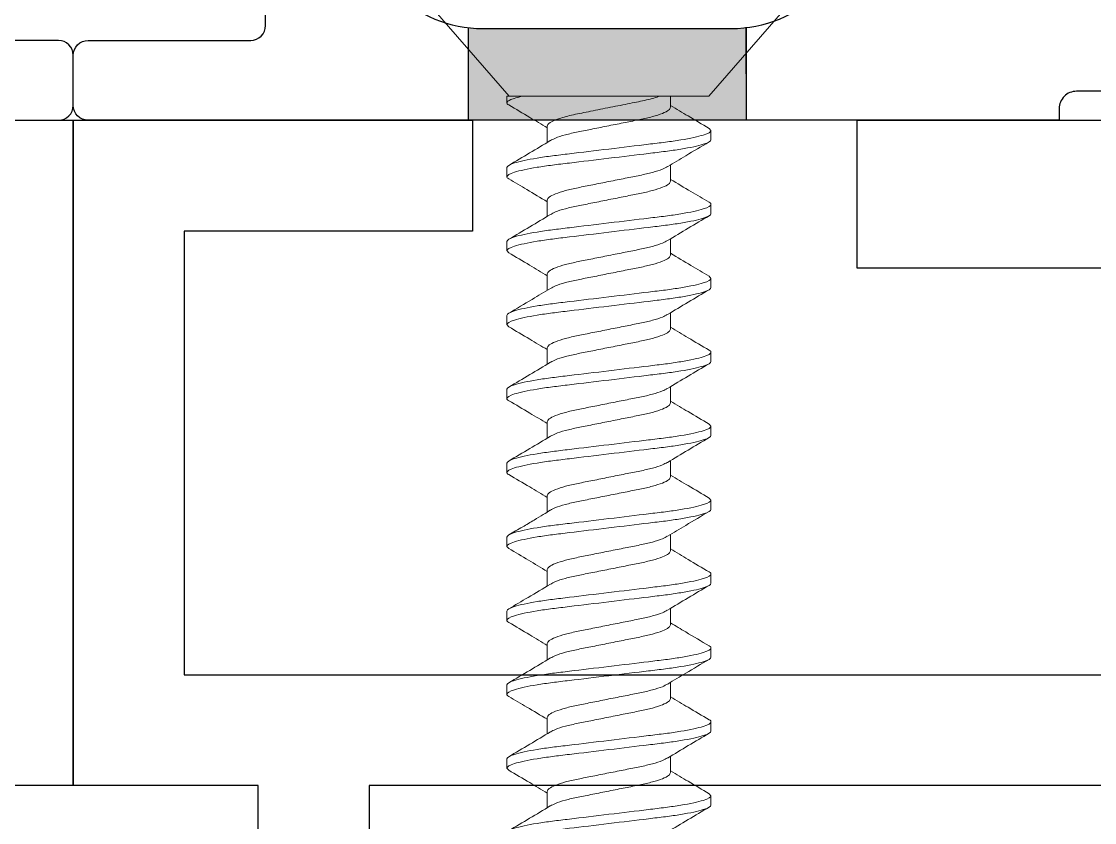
# Model space of a CAD drawing. Extents: x 0 to 79.8, y 0 to 38.2.
# Drawn here: x 57.687 to 58.412, y 29.139 to 29.681 of the extents above; entities that cross this region are included whole.
import ezdxf

# ---------------------------------------------------------------- set-up
doc = ezdxf.new("R2010")
doc.units = 0
doc.header["$MEASUREMENT"] = 0
doc.linetypes.add('SLD-Solid', pattern=[0])
doc.layers.get('0').update_dxf_attribs({"linetype": 'CONTINUOUS'})
for name, color, linetype in [('FRAME', 1, 'CONTINUOUS'), ('TEXT', 7, 'CONTINUOUS'), ('WEEPING', 7, 'CONTINUOUS')]:
    doc.layers.add(name, color=color, linetype=linetype)

# ---------------------------------------------------------------- blocks, each defined once
blk = doc.blocks.new('3749-SILL')
for points in [[(0.71382, -0.68038), (0.67841, -0.68038, 0.414214), (0.6666, -0.69218), (0.6666, -0.7), (0.01, -0.7, -0.414214), (0, -0.69), (0, -0.656, -0.414214), (0.01, -0.646), (0.12, -0.646, 0.414214), (0.13, -0.636), (0.13, -0.47463, 0.528549)], [(0.192, -0.553, 0.414214), (0.277, -0.638), (0.445, -0.638, 0.414214), (0.53, -0.553)], [(1.2414, -0.7), (1.898, -0.7, 0.414214), (1.908, -0.69), (1.908, -0.656, 0.414214), (1.898, -0.646), (1.788, -0.646, -0.414214)]]:
    blk.add_lwpolyline(points, format="xyb")
blk = doc.blocks.new('25559')
at = {"color": 7, "linetype": 'SLD-Solid', "lineweight": 15}
for p, q in [((0.083, 0.06754), (0.01, 0.131)), ((0.083, 0.06754), (0.083, -0.05315)), ((0.10625, 0.069), (0.10482, 0.06775)), ((0.10625, 0.069), (0.1125, 0.069)), ((0.15625, 0.069), (0.1625, 0.069)), ((0.20625, 0.069), (0.20482, 0.06775)), ((0.20625, 0.069), (0.2125, 0.069)), ((0.25625, 0.069), (0.2625, 0.069)), ((0.30625, 0.069), (0.3048, 0.06774)), ((0.30625, 0.069), (0.3125, 0.069)), ((0.35625, 0.069), (0.35481, 0.06774)), ((0.35625, 0.069), (0.3625, 0.069)), ((0.40625, 0.069), (0.4125, 0.069)), ((0.45625, 0.069), (0.4625, 0.069)), ((0.50625, 0.069), (0.5125, 0.069)), ((0.55625, 0.069), (0.55482, 0.06775)), ((0.55625, 0.069), (0.5625, 0.069)), ((0.0905, 0.04172), (0.083, 0.04172)), ((0.1405, 0.04172), (0.12945, 0.04172)), ((0.1905, 0.04172), (0.17946, 0.04172)), ((0.2405, 0.04172), (0.22946, 0.04172)), ((0.2905, 0.04172), (0.27946, 0.04172)), ((0.3405, 0.04172), (0.32946, 0.04172)), ((0.3905, 0.04172), (0.37946, 0.04172)), ((0.4405, 0.04172), (0.42946, 0.04172)), ((0.4905, 0.04172), (0.47945, 0.04172)), ((0.5405, 0.04172), (0.52946, 0.04172)), ((0.10325, -0.04172), (0.11429, -0.04172)), ((0.15325, -0.04172), (0.16429, -0.04172)), ((0.20325, -0.04172), (0.21429, -0.04172)), ((0.25325, -0.04172), (0.26429, -0.04172)), ((0.30325, -0.04172), (0.31429, -0.04172)), ((0.35325, -0.04172), (0.36432, -0.04172)), ((0.40325, -0.04172), (0.41429, -0.04172)), ((0.45325, -0.04172), (0.46429, -0.04172)), ((0.50325, -0.04172), (0.51429, -0.04172)), ((0.55325, -0.04172), (0.56429, -0.04172)), ((0.083, -0.069), (0.083, -0.05833)), ((0.01, -0.131), (0.083, -0.06754)), ((0.0875, -0.069), (0.083, -0.069)), ((0.1375, -0.069), (0.13125, -0.069)), ((0.1875, -0.069), (0.18125, -0.069)), ((0.18893, -0.06775), (0.1875, -0.069)), ((0.2375, -0.069), (0.23125, -0.069)), ((0.23894, -0.06774), (0.2375, -0.069)), ((0.2875, -0.069), (0.28125, -0.069)), ((0.3375, -0.069), (0.33125, -0.069)), ((0.3875, -0.069), (0.38125, -0.069)), ((0.38894, -0.06775), (0.3875, -0.069)), ((0.4375, -0.069), (0.43125, -0.069)), ((0.4875, -0.069), (0.48125, -0.069)), ((0.5375, -0.069), (0.53125, -0.069)), ((0.53893, -0.06775), (0.5375, -0.069))]:
    blk.add_line(p, q, dxfattribs=at)
for points, knots in [([(0.10482, 0.06776), (0.10203, 0.06303), (0.0969, 0.05432), (0.09167, 0.04567), (0.08929, 0.04172)], [0, 0, 0, 0, 0.544207, 1, 1, 1, 1]), ([(0.13125, -0.069), (0.13035, -0.069), (0.1293, -0.06732), (0.12709, -0.06033), (0.12595, -0.05502), (0.12436, -0.04534), (0.12385, -0.04184), (0.12291, -0.03455), (0.12246, -0.03075), (0.12098, -0.01846), (0.11987, -0.00924), (0.11763, 0.00924), (0.11652, 0.01846), (0.11504, 0.03075), (0.11459, 0.03455), (0.11365, 0.04184), (0.11314, 0.04534), (0.11155, 0.05502), (0.11041, 0.06033), (0.1082, 0.06732), (0.10715, 0.069), (0.10625, 0.069)], [0, 0, 0, 0, 0.125, 0.125, 0.25, 0.25, 0.3125, 0.3125, 0.375, 0.375, 0.5, 0.5, 0.625, 0.625, 0.6875, 0.6875, 0.75, 0.75, 0.875, 0.875, 1, 1, 1, 1]), ([(0.1375, -0.069), (0.1366, -0.069), (0.13555, -0.06732), (0.13334, -0.06033), (0.1322, -0.05502), (0.13061, -0.04534), (0.1301, -0.04184), (0.12916, -0.03455), (0.12871, -0.03075), (0.12723, -0.01846), (0.12612, -0.00924), (0.12388, 0.00924), (0.12277, 0.01846), (0.12129, 0.03075), (0.12084, 0.03455), (0.1199, 0.04184), (0.11939, 0.04534), (0.1178, 0.05502), (0.11666, 0.06033), (0.11445, 0.06732), (0.1134, 0.069), (0.1125, 0.069)], [0, 0, 0, 0, 0.125, 0.125, 0.25, 0.25, 0.3125, 0.3125, 0.375, 0.375, 0.5, 0.5, 0.625, 0.625, 0.6875, 0.6875, 0.75, 0.75, 0.875, 0.875, 1, 1, 1, 1]), ([(0.13062, 0.03978), (0.12817, 0.04384), (0.12258, 0.0531), (0.11707, 0.06244), (0.11399, 0.06768)], [0, 0, 0, 0, 0.438573, 1, 1, 1, 1]), ([(0.15478, 0.06771), (0.15237, 0.06362), (0.14725, 0.05492), (0.14205, 0.04629), (0.13929, 0.04172)], [0, 0, 0, 0, 0.470064, 1, 1, 1, 1]), ([(0.15625, 0.069), (0.15578, 0.06899), (0.15531, 0.06899), (0.15479, 0.06771), (0.15478, 0.06769)], [0, 0, 0, 0, 0.98851, 1, 1, 1, 1]), ([(0.18125, -0.069), (0.18035, -0.069), (0.1793, -0.06732), (0.17709, -0.06033), (0.17595, -0.05502), (0.17436, -0.04534), (0.17385, -0.04184), (0.17291, -0.03455), (0.17246, -0.03075), (0.17098, -0.01846), (0.16987, -0.00924), (0.16763, 0.00924), (0.16652, 0.01846), (0.16504, 0.03075), (0.16459, 0.03455), (0.16365, 0.04184), (0.16314, 0.04534), (0.16155, 0.05502), (0.16041, 0.06033), (0.1582, 0.06732), (0.15715, 0.069), (0.15625, 0.069)], [0, 0, 0, 0, 0.125, 0.125, 0.25, 0.25, 0.3125, 0.3125, 0.375, 0.375, 0.5, 0.5, 0.625, 0.625, 0.6875, 0.6875, 0.75, 0.75, 0.875, 0.875, 1, 1, 1, 1]), ([(0.1875, -0.069), (0.1866, -0.069), (0.18555, -0.06732), (0.18334, -0.06033), (0.1822, -0.05502), (0.18061, -0.04534), (0.1801, -0.04184), (0.17916, -0.03455), (0.17871, -0.03075), (0.17723, -0.01846), (0.17612, -0.00924), (0.17388, 0.00924), (0.17277, 0.01846), (0.17129, 0.03075), (0.17084, 0.03455), (0.1699, 0.04184), (0.16939, 0.04534), (0.1678, 0.05502), (0.16666, 0.06033), (0.16445, 0.06732), (0.1634, 0.069), (0.1625, 0.069)], [0, 0, 0, 0, 0.125, 0.125, 0.25, 0.25, 0.3125, 0.3125, 0.375, 0.375, 0.5, 0.5, 0.625, 0.625, 0.6875, 0.6875, 0.75, 0.75, 0.875, 0.875, 1, 1, 1, 1]), ([(0.18067, 0.03971), (0.17787, 0.04434), (0.17225, 0.05365), (0.16672, 0.06304), (0.16394, 0.06775)], [0, 0, 0, 0, 0.497584, 1, 1, 1, 1]), ([(0.20482, 0.06777), (0.20239, 0.06365), (0.19727, 0.05494), (0.19204, 0.04628), (0.18929, 0.04172)], [0, 0, 0, 0, 0.473411, 1, 1, 1, 1]), ([(0.23125, -0.069), (0.23035, -0.069), (0.2293, -0.06732), (0.22709, -0.06033), (0.22595, -0.05502), (0.22436, -0.04534), (0.22385, -0.04184), (0.22291, -0.03455), (0.22246, -0.03075), (0.22098, -0.01846), (0.21987, -0.00924), (0.21763, 0.00924), (0.21652, 0.01846), (0.21504, 0.03075), (0.21459, 0.03455), (0.21365, 0.04184), (0.21314, 0.04534), (0.21155, 0.05502), (0.21041, 0.06033), (0.2082, 0.06732), (0.20715, 0.069), (0.20625, 0.069)], [0, 0, 0, 0, 0.125, 0.125, 0.25, 0.25, 0.3125, 0.3125, 0.375, 0.375, 0.5, 0.5, 0.625, 0.625, 0.6875, 0.6875, 0.75, 0.75, 0.875, 0.875, 1, 1, 1, 1]), ([(0.2375, -0.069), (0.2366, -0.069), (0.23555, -0.06732), (0.23334, -0.06033), (0.2322, -0.05502), (0.23061, -0.04534), (0.2301, -0.04184), (0.22916, -0.03455), (0.22871, -0.03075), (0.22723, -0.01846), (0.22612, -0.00924), (0.22388, 0.00924), (0.22277, 0.01846), (0.22129, 0.03075), (0.22084, 0.03455), (0.2199, 0.04184), (0.21939, 0.04534), (0.2178, 0.05502), (0.21666, 0.06033), (0.21445, 0.06732), (0.2134, 0.069), (0.2125, 0.069)], [0, 0, 0, 0, 0.125, 0.125, 0.25, 0.25, 0.3125, 0.3125, 0.375, 0.375, 0.5, 0.5, 0.625, 0.625, 0.6875, 0.6875, 0.75, 0.75, 0.875, 0.875, 1, 1, 1, 1]), ([(0.23074, 0.03959), (0.22793, 0.04424), (0.22227, 0.05361), (0.21672, 0.06303), (0.21393, 0.06777)], [0, 0, 0, 0, 0.497176, 1, 1, 1, 1]), ([(0.25477, 0.06769), (0.25199, 0.06296), (0.24687, 0.05427), (0.24167, 0.04565), (0.23929, 0.04172)], [0, 0, 0, 0, 0.544096, 1, 1, 1, 1]), ([(0.25625, 0.069), (0.25578, 0.06899), (0.25531, 0.06898), (0.25478, 0.06769), (0.25477, 0.06766)], [0, 0, 0, 0, 0.980805, 1, 1, 1, 1]), ([(0.28125, -0.069), (0.28035, -0.069), (0.2793, -0.06732), (0.27709, -0.06033), (0.27595, -0.05502), (0.27436, -0.04534), (0.27385, -0.04184), (0.27291, -0.03455), (0.27246, -0.03075), (0.27098, -0.01846), (0.26987, -0.00924), (0.26763, 0.00924), (0.26652, 0.01846), (0.26504, 0.03075), (0.26459, 0.03455), (0.26365, 0.04184), (0.26314, 0.04534), (0.26155, 0.05502), (0.26041, 0.06033), (0.2582, 0.06732), (0.25715, 0.069), (0.25625, 0.069)], [0, 0, 0, 0, 0.125, 0.125, 0.25, 0.25, 0.3125, 0.3125, 0.375, 0.375, 0.5, 0.5, 0.625, 0.625, 0.6875, 0.6875, 0.75, 0.75, 0.875, 0.875, 1, 1, 1, 1]), ([(0.2875, -0.069), (0.2866, -0.069), (0.28555, -0.06732), (0.28334, -0.06033), (0.2822, -0.05502), (0.28061, -0.04534), (0.2801, -0.04184), (0.27916, -0.03455), (0.27871, -0.03075), (0.27723, -0.01846), (0.27612, -0.00924), (0.27388, 0.00924), (0.27277, 0.01846), (0.27129, 0.03075), (0.27084, 0.03455), (0.2699, 0.04184), (0.26939, 0.04534), (0.2678, 0.05502), (0.26666, 0.06033), (0.26445, 0.06732), (0.2634, 0.069), (0.2625, 0.069)], [0, 0, 0, 0, 0.125, 0.125, 0.25, 0.25, 0.3125, 0.3125, 0.375, 0.375, 0.5, 0.5, 0.625, 0.625, 0.6875, 0.6875, 0.75, 0.75, 0.875, 0.875, 1, 1, 1, 1]), ([(0.28079, 0.03951), (0.27797, 0.04417), (0.27231, 0.05355), (0.26675, 0.06298), (0.26396, 0.06772)], [0, 0, 0, 0, 0.497089, 1, 1, 1, 1]), ([(0.3048, 0.06774), (0.30201, 0.063), (0.29689, 0.0543), (0.29167, 0.04565), (0.28929, 0.04172)], [0, 0, 0, 0, 0.5454253, 1, 1, 1, 1]), ([(0.33125, -0.069), (0.33035, -0.069), (0.3293, -0.06732), (0.32709, -0.06033), (0.32595, -0.05502), (0.32436, -0.04534), (0.32385, -0.04184), (0.32291, -0.03455), (0.32246, -0.03075), (0.32098, -0.01846), (0.31987, -0.00924), (0.31763, 0.00924), (0.31652, 0.01846), (0.31504, 0.03075), (0.31459, 0.03455), (0.31365, 0.04184), (0.31314, 0.04534), (0.31155, 0.05502), (0.31041, 0.06033), (0.3082, 0.06732), (0.30715, 0.069), (0.30625, 0.069)], [0, 0, 0, 0, 0.125, 0.125, 0.25, 0.25, 0.3125, 0.3125, 0.375, 0.375, 0.5, 0.5, 0.625, 0.625, 0.6875, 0.6875, 0.75, 0.75, 0.875, 0.875, 1, 1, 1, 1]), ([(0.3375, -0.069), (0.3366, -0.069), (0.33555, -0.06732), (0.33334, -0.06033), (0.3322, -0.05502), (0.33061, -0.04534), (0.3301, -0.04184), (0.32916, -0.03455), (0.32871, -0.03075), (0.32723, -0.01846), (0.32612, -0.00924), (0.32388, 0.00924), (0.32277, 0.01846), (0.32129, 0.03075), (0.32084, 0.03455), (0.3199, 0.04184), (0.31939, 0.04534), (0.3178, 0.05502), (0.31666, 0.06033), (0.31445, 0.06732), (0.3134, 0.069), (0.3125, 0.069)], [0, 0, 0, 0, 0.125, 0.125, 0.25, 0.25, 0.3125, 0.3125, 0.375, 0.375, 0.5, 0.5, 0.625, 0.625, 0.6875, 0.6875, 0.75, 0.75, 0.875, 0.875, 1, 1, 1, 1]), ([(0.33075, 0.03957), (0.32795, 0.04421), (0.32231, 0.05355), (0.31677, 0.06295), (0.31398, 0.06768)], [0, 0, 0, 0, 0.497384, 1, 1, 1, 1]), ([(0.35481, 0.06775), (0.35203, 0.06304), (0.3469, 0.05433), (0.34169, 0.04568), (0.33929, 0.04172)], [0, 0, 0, 0, 0.541562, 1, 1, 1, 1]), ([(0.38125, -0.069), (0.38035, -0.069), (0.3793, -0.06732), (0.37709, -0.06033), (0.37595, -0.05502), (0.37436, -0.04534), (0.37385, -0.04184), (0.37291, -0.03455), (0.37246, -0.03075), (0.37098, -0.01846), (0.36987, -0.00924), (0.36763, 0.00924), (0.36652, 0.01846), (0.36504, 0.03075), (0.36459, 0.03455), (0.36365, 0.04184), (0.36314, 0.04534), (0.36155, 0.05502), (0.36041, 0.06033), (0.3582, 0.06732), (0.35715, 0.069), (0.35625, 0.069)], [0, 0, 0, 0, 0.125, 0.125, 0.25, 0.25, 0.3125, 0.3125, 0.375, 0.375, 0.5, 0.5, 0.625, 0.625, 0.6875, 0.6875, 0.75, 0.75, 0.875, 0.875, 1, 1, 1, 1]), ([(0.3875, -0.069), (0.3866, -0.069), (0.38555, -0.06732), (0.38334, -0.06033), (0.3822, -0.05502), (0.38061, -0.04534), (0.3801, -0.04184), (0.37916, -0.03455), (0.37871, -0.03075), (0.37723, -0.01846), (0.37612, -0.00924), (0.37388, 0.00924), (0.37277, 0.01846), (0.37129, 0.03075), (0.37084, 0.03455), (0.3699, 0.04184), (0.36939, 0.04534), (0.3678, 0.05502), (0.36666, 0.06033), (0.36445, 0.06732), (0.3634, 0.069), (0.3625, 0.069)], [0, 0, 0, 0, 0.125, 0.125, 0.25, 0.25, 0.3125, 0.3125, 0.375, 0.375, 0.5, 0.5, 0.625, 0.625, 0.6875, 0.6875, 0.75, 0.75, 0.875, 0.875, 1, 1, 1, 1]), ([(0.38072, 0.03961), (0.37825, 0.04371), (0.37261, 0.05305), (0.36706, 0.06245), (0.36395, 0.06773)], [0, 0, 0, 0, 0.438718, 1, 1, 1, 1]), ([(0.40479, 0.06772), (0.402, 0.06298), (0.39688, 0.05428), (0.39166, 0.04564), (0.38929, 0.04172)], [0, 0, 0, 0, 0.545773, 1, 1, 1, 1]), ([(0.40625, 0.069), (0.40578, 0.069), (0.40531, 0.06899), (0.40479, 0.06772), (0.40479, 0.06771)], [0, 0, 0, 0, 0.99403, 1, 1, 1, 1]), ([(0.43125, -0.069), (0.43035, -0.069), (0.4293, -0.06732), (0.42709, -0.06033), (0.42595, -0.05502), (0.42436, -0.04534), (0.42385, -0.04184), (0.42291, -0.03455), (0.42246, -0.03075), (0.42098, -0.01846), (0.41987, -0.00924), (0.41763, 0.00924), (0.41652, 0.01846), (0.41504, 0.03075), (0.41459, 0.03455), (0.41365, 0.04184), (0.41314, 0.04534), (0.41155, 0.05502), (0.41041, 0.06033), (0.4082, 0.06732), (0.40715, 0.069), (0.40625, 0.069)], [0, 0, 0, 0, 0.125, 0.125, 0.25, 0.25, 0.3125, 0.3125, 0.375, 0.375, 0.5, 0.5, 0.625, 0.625, 0.6875, 0.6875, 0.75, 0.75, 0.875, 0.875, 1, 1, 1, 1]), ([(0.4375, -0.069), (0.4366, -0.069), (0.43555, -0.06732), (0.43334, -0.06033), (0.4322, -0.05502), (0.43061, -0.04534), (0.4301, -0.04184), (0.42916, -0.03455), (0.42871, -0.03075), (0.42723, -0.01846), (0.42612, -0.00924), (0.42388, 0.00924), (0.42277, 0.01846), (0.42129, 0.03075), (0.42084, 0.03455), (0.4199, 0.04184), (0.41939, 0.04534), (0.4178, 0.05502), (0.41666, 0.06033), (0.41445, 0.06732), (0.4134, 0.069), (0.4125, 0.069)], [0, 0, 0, 0, 0.125, 0.125, 0.25, 0.25, 0.3125, 0.3125, 0.375, 0.375, 0.5, 0.5, 0.625, 0.625, 0.6875, 0.6875, 0.75, 0.75, 0.875, 0.875, 1, 1, 1, 1]), ([(0.43078, 0.03953), (0.42796, 0.04419), (0.42229, 0.05358), (0.41673, 0.06302), (0.41394, 0.06776)], [0, 0, 0, 0, 0.4970233, 1, 1, 1, 1]), ([(0.45479, 0.06772), (0.45168, 0.06244), (0.44656, 0.05374), (0.44134, 0.04511), (0.43929, 0.04172)], [0, 0, 0, 0, 0.6068336, 1, 1, 1, 1]), ([(0.45625, 0.069), (0.45578, 0.069), (0.45531, 0.06899), (0.45479, 0.06772), (0.45479, 0.06771)], [0, 0, 0, 0, 0.992352, 1, 1, 1, 1]), ([(0.48125, -0.069), (0.48035, -0.069), (0.4793, -0.06732), (0.47709, -0.06033), (0.47595, -0.05502), (0.47436, -0.04534), (0.47385, -0.04184), (0.47291, -0.03455), (0.47246, -0.03075), (0.47098, -0.01846), (0.46987, -0.00924), (0.46763, 0.00924), (0.46652, 0.01846), (0.46504, 0.03075), (0.46459, 0.03455), (0.46365, 0.04184), (0.46314, 0.04534), (0.46155, 0.05502), (0.46041, 0.06033), (0.4582, 0.06732), (0.45715, 0.069), (0.45625, 0.069)], [0, 0, 0, 0, 0.125, 0.125, 0.25, 0.25, 0.3125, 0.3125, 0.375, 0.375, 0.5, 0.5, 0.625, 0.625, 0.6875, 0.6875, 0.75, 0.75, 0.875, 0.875, 1, 1, 1, 1]), ([(0.4875, -0.069), (0.4866, -0.069), (0.48555, -0.06732), (0.48334, -0.06033), (0.4822, -0.05502), (0.48061, -0.04534), (0.4801, -0.04184), (0.47916, -0.03455), (0.47871, -0.03075), (0.47723, -0.01846), (0.47612, -0.00924), (0.47388, 0.00924), (0.47277, 0.01846), (0.47129, 0.03075), (0.47084, 0.03455), (0.4699, 0.04184), (0.46939, 0.04534), (0.4678, 0.05502), (0.46666, 0.06033), (0.46445, 0.06732), (0.4634, 0.069), (0.4625, 0.069)], [0, 0, 0, 0, 0.125, 0.125, 0.25, 0.25, 0.3125, 0.3125, 0.375, 0.375, 0.5, 0.5, 0.625, 0.625, 0.6875, 0.6875, 0.75, 0.75, 0.875, 0.875, 1, 1, 1, 1]), ([(0.48062, 0.03977), (0.47817, 0.04383), (0.47258, 0.05309), (0.46708, 0.06243), (0.46399, 0.06767)], [0, 0, 0, 0, 0.438583, 1, 1, 1, 1]), ([(0.50478, 0.06771), (0.50199, 0.06297), (0.49688, 0.05428), (0.49166, 0.04564), (0.48929, 0.04172)], [0, 0, 0, 0, 0.545575, 1, 1, 1, 1]), ([(0.50625, 0.069), (0.50578, 0.06899), (0.50531, 0.06899), (0.50479, 0.06771), (0.50478, 0.06769)], [0, 0, 0, 0, 0.988917, 1, 1, 1, 1]), ([(0.53125, -0.069), (0.53035, -0.069), (0.5293, -0.06732), (0.52709, -0.06033), (0.52595, -0.05502), (0.52436, -0.04534), (0.52385, -0.04184), (0.52291, -0.03455), (0.52246, -0.03075), (0.52098, -0.01846), (0.51987, -0.00924), (0.51763, 0.00924), (0.51652, 0.01846), (0.51504, 0.03075), (0.51459, 0.03455), (0.51365, 0.04184), (0.51314, 0.04534), (0.51155, 0.05502), (0.51041, 0.06033), (0.5082, 0.06732), (0.50715, 0.069), (0.50625, 0.069)], [0, 0, 0, 0, 0.125, 0.125, 0.25, 0.25, 0.3125, 0.3125, 0.375, 0.375, 0.5, 0.5, 0.625, 0.625, 0.6875, 0.6875, 0.75, 0.75, 0.875, 0.875, 1, 1, 1, 1]), ([(0.5375, -0.069), (0.5366, -0.069), (0.53555, -0.06732), (0.53334, -0.06033), (0.5322, -0.05502), (0.53061, -0.04534), (0.5301, -0.04184), (0.52916, -0.03455), (0.52871, -0.03075), (0.52723, -0.01846), (0.52612, -0.00924), (0.52388, 0.00924), (0.52277, 0.01846), (0.52129, 0.03075), (0.52084, 0.03455), (0.5199, 0.04184), (0.51939, 0.04534), (0.5178, 0.05502), (0.51666, 0.06033), (0.51445, 0.06732), (0.5134, 0.069), (0.5125, 0.069)], [0, 0, 0, 0, 0.125, 0.125, 0.25, 0.25, 0.3125, 0.3125, 0.375, 0.375, 0.5, 0.5, 0.625, 0.625, 0.6875, 0.6875, 0.75, 0.75, 0.875, 0.875, 1, 1, 1, 1]), ([(0.53068, 0.03969), (0.52788, 0.04433), (0.52225, 0.05365), (0.51672, 0.06304), (0.51394, 0.06776)], [0, 0, 0, 0, 0.4975, 1, 1, 1, 1]), ([(0.55482, 0.06777), (0.55203, 0.06304), (0.54691, 0.05433), (0.54168, 0.04567), (0.53929, 0.04172)], [0, 0, 0, 0, 0.543159, 1, 1, 1, 1]), ([(0.58125, -0.069), (0.58035, -0.069), (0.5793, -0.06732), (0.57709, -0.06033), (0.57595, -0.05502), (0.57436, -0.04534), (0.57385, -0.04184), (0.57291, -0.03455), (0.57246, -0.03075), (0.57098, -0.01846), (0.56987, -0.00924), (0.56763, 0.00924), (0.56652, 0.01846), (0.56504, 0.03075), (0.56459, 0.03455), (0.56365, 0.04184), (0.56314, 0.04534), (0.56155, 0.05502), (0.56041, 0.06033), (0.5582, 0.06732), (0.55715, 0.069), (0.55625, 0.069)], [0, 0, 0, 0, 0.125, 0.125, 0.25, 0.25, 0.3125, 0.3125, 0.375, 0.375, 0.5, 0.5, 0.625, 0.625, 0.6875, 0.6875, 0.75, 0.75, 0.875, 0.875, 1, 1, 1, 1]), ([(0.5875, -0.069), (0.5866, -0.069), (0.58555, -0.06732), (0.58334, -0.06033), (0.5822, -0.05502), (0.58061, -0.04534), (0.5801, -0.04184), (0.57916, -0.03455), (0.57871, -0.03075), (0.57723, -0.01846), (0.57612, -0.00924), (0.57388, 0.00924), (0.57277, 0.01846), (0.57129, 0.03075), (0.57084, 0.03455), (0.5699, 0.04184), (0.56939, 0.04534), (0.5678, 0.05502), (0.56666, 0.06033), (0.56445, 0.06732), (0.5634, 0.069), (0.5625, 0.069)], [0, 0, 0, 0, 0.125, 0.125, 0.25, 0.25, 0.3125, 0.3125, 0.375, 0.375, 0.5, 0.5, 0.625, 0.625, 0.6875, 0.6875, 0.75, 0.75, 0.875, 0.875, 1, 1, 1, 1]), ([(0.58075, 0.03957), (0.57794, 0.04423), (0.57228, 0.0536), (0.56673, 0.06302), (0.56393, 0.06776)], [0, 0, 0, 0, 0.497134, 1, 1, 1, 1]), ([(0.11309, -0.03951), (0.11251, -0.03852), (0.1112, -0.03628), (0.10913, -0.02975), (0.10717, -0.02111), (0.1052, -0.01097), (0.103, 0), (0.1008, 0.01097), (0.09883, 0.02109), (0.09687, 0.02981), (0.09467, 0.03652), (0.09246, 0.0409), (0.09115, 0.04145), (0.0905, 0.04172)], [0, 0, 0, 0, 0.075452, 0.169625, 0.260362, 0.351098, 0.445271, 0.539445, 0.630181, 0.720917, 0.81509, 0.909264, 1, 1, 1, 1]), ([(0.1306, 0.03961), (0.13121, 0.03859), (0.13254, 0.03633), (0.13462, 0.02976), (0.13658, 0.0211), (0.13855, 0.01097), (0.14075, 0), (0.14295, -0.01097), (0.14492, -0.02109), (0.14688, -0.02981), (0.14908, -0.03652), (0.15129, -0.0409), (0.1526, -0.04145), (0.15325, -0.04172)], [0, 0, 0, 0, 0.077601, 0.171555, 0.26208, 0.352606, 0.44656, 0.540515, 0.63104, 0.721566, 0.81552, 0.909475, 1, 1, 1, 1]), ([(0.16298, -0.0393), (0.16244, -0.03837), (0.16116, -0.03619), (0.15913, -0.02975), (0.15717, -0.02111), (0.1552, -0.01097), (0.153, 0), (0.1508, 0.01097), (0.14883, 0.02109), (0.14687, 0.02981), (0.14467, 0.03652), (0.14246, 0.0409), (0.14115, 0.04145), (0.1405, 0.04172)], [0, 0, 0, 0, 0.071202, 0.165808, 0.256961, 0.348115, 0.442721, 0.537327, 0.628481, 0.719634, 0.81424, 0.908847, 1, 1, 1, 1]), ([(0.18064, 0.03955), (0.18123, 0.03854), (0.18255, 0.0363), (0.18462, 0.02975), (0.18658, 0.02111), (0.18855, 0.01097), (0.19075, 0), (0.19295, -0.01097), (0.19492, -0.02109), (0.19688, -0.02981), (0.19908, -0.03652), (0.20129, -0.0409), (0.2026, -0.04145), (0.20325, -0.04172)], [0, 0, 0, 0, 0.076238, 0.170331, 0.26099, 0.351649, 0.445743, 0.539836, 0.630495, 0.721154, 0.815248, 0.909341, 1, 1, 1, 1]), ([(0.21305, -0.03944), (0.21248, -0.03846), (0.21118, -0.03625), (0.20913, -0.02975), (0.20717, -0.02111), (0.2052, -0.01097), (0.203, 0), (0.2008, 0.01097), (0.19883, 0.02109), (0.19687, 0.02981), (0.19467, 0.03652), (0.19246, 0.0409), (0.19115, 0.04145), (0.1905, 0.04172)], [0, 0, 0, 0, 0.073946, 0.168273, 0.259157, 0.350041, 0.444368, 0.538694, 0.629578, 0.720463, 0.814789, 0.909116, 1, 1, 1, 1]), ([(0.23072, 0.0394), (0.23128, 0.03844), (0.23257, 0.03623), (0.23462, 0.02975), (0.23658, 0.02111), (0.23855, 0.01097), (0.24075, 0), (0.24295, -0.01097), (0.24492, -0.02109), (0.24688, -0.02981), (0.24908, -0.03652), (0.25129, -0.0409), (0.2526, -0.04145), (0.25325, -0.04172)], [0, 0, 0, 0, 0.073189, 0.167593, 0.258551, 0.34951, 0.443913, 0.538317, 0.629276, 0.720234, 0.814638, 0.909042, 1, 1, 1, 1]), ([(0.263, -0.03933), (0.26244, -0.03838), (0.26116, -0.0362), (0.25913, -0.02975), (0.25717, -0.02111), (0.2552, -0.01097), (0.253, 0), (0.2508, 0.01097), (0.24883, 0.02109), (0.24687, 0.02981), (0.24467, 0.03652), (0.24246, 0.0409), (0.24115, 0.04145), (0.2405, 0.04172)], [0, 0, 0, 0, 0.071694, 0.16625, 0.257355, 0.34846, 0.443016, 0.537572, 0.628677, 0.719783, 0.814339, 0.908895, 1, 1, 1, 1]), ([(0.28076, 0.03931), (0.28131, 0.03837), (0.28259, 0.03619), (0.28462, 0.02975), (0.28658, 0.02111), (0.28855, 0.01097), (0.29075, 0), (0.29295, -0.01097), (0.29492, -0.02109), (0.29688, -0.02981), (0.29908, -0.03652), (0.30129, -0.0409), (0.3026, -0.04145), (0.30325, -0.04172)], [0, 0, 0, 0, 0.071245, 0.165847, 0.256996, 0.348145, 0.442747, 0.537349, 0.628498, 0.719647, 0.814249, 0.908851, 1, 1, 1, 1]), ([(0.31305, -0.03942), (0.31248, -0.03845), (0.31118, -0.03624), (0.30913, -0.02975), (0.30717, -0.02111), (0.3052, -0.01097), (0.303, 0), (0.3008, 0.01097), (0.29883, 0.02109), (0.29687, 0.02981), (0.29467, 0.03652), (0.29246, 0.0409), (0.29115, 0.04145), (0.2905, 0.04172)], [0, 0, 0, 0, 0.073637, 0.167995, 0.258909, 0.349824, 0.444182, 0.53854, 0.629455, 0.720369, 0.814727, 0.909086, 1, 1, 1, 1]), ([(0.33073, 0.03938), (0.33129, 0.03842), (0.33258, 0.03622), (0.33462, 0.02975), (0.33658, 0.02111), (0.33855, 0.01097), (0.34075, 0), (0.34295, -0.01097), (0.34492, -0.02109), (0.34688, -0.02981), (0.34908, -0.03652), (0.35129, -0.0409), (0.3526, -0.04145), (0.35325, -0.04172)], [0, 0, 0, 0, 0.072754, 0.167202, 0.258203, 0.349204, 0.443652, 0.538101, 0.629102, 0.720103, 0.814551, 0.908999, 1, 1, 1, 1]), ([(0.3631, -0.03953), (0.36252, -0.03853), (0.3612, -0.0363), (0.35913, -0.02975), (0.35717, -0.02111), (0.3552, -0.01097), (0.353, 0), (0.3508, 0.01097), (0.34883, 0.02109), (0.34687, 0.02981), (0.34467, 0.03652), (0.34246, 0.0409), (0.34115, 0.04145), (0.3405, 0.04172)], [0, 0, 0, 0, 0.075946, 0.170069, 0.260757, 0.351445, 0.445568, 0.539691, 0.630379, 0.721066, 0.815189, 0.909312, 1, 1, 1, 1]), ([(0.3807, 0.03944), (0.38127, 0.03846), (0.38257, 0.03625), (0.38462, 0.02975), (0.38658, 0.02111), (0.38855, 0.01097), (0.39075, 0), (0.39295, -0.01097), (0.39492, -0.02109), (0.39688, -0.02981), (0.39908, -0.03652), (0.40129, -0.0409), (0.4026, -0.04145), (0.40325, -0.04172)], [0, 0, 0, 0, 0.07394, 0.168268, 0.259152, 0.350037, 0.444364, 0.538691, 0.629576, 0.720461, 0.814788, 0.909115, 1, 1, 1, 1]), ([(0.41303, -0.03939), (0.41247, -0.03843), (0.41117, -0.03623), (0.40913, -0.02975), (0.40717, -0.02111), (0.4052, -0.01097), (0.403, 0), (0.4008, 0.01097), (0.39883, 0.02109), (0.39687, 0.02981), (0.39467, 0.03652), (0.39246, 0.0409), (0.39115, 0.04145), (0.3905, 0.04172)], [0, 0, 0, 0, 0.072938, 0.167367, 0.25835, 0.349333, 0.443763, 0.538192, 0.629175, 0.720158, 0.814587, 0.909017, 1, 1, 1, 1]), ([(0.43075, 0.03933), (0.4313, 0.03839), (0.43259, 0.0362), (0.43462, 0.02975), (0.43658, 0.02111), (0.43855, 0.01097), (0.44075, 0), (0.44295, -0.01097), (0.44492, -0.02109), (0.44688, -0.02981), (0.44908, -0.03652), (0.45129, -0.0409), (0.4526, -0.04145), (0.45325, -0.04172)], [0, 0, 0, 0, 0.071746, 0.166296, 0.257396, 0.348497, 0.443047, 0.537598, 0.628698, 0.719798, 0.814349, 0.9089, 1, 1, 1, 1]), ([(0.46302, -0.03938), (0.46246, -0.03842), (0.46117, -0.03622), (0.45913, -0.02975), (0.45717, -0.02111), (0.4552, -0.01097), (0.453, 0), (0.4508, 0.01097), (0.44883, 0.02109), (0.44687, 0.02981), (0.44467, 0.03652), (0.44246, 0.0409), (0.44115, 0.04145), (0.4405, 0.04172)], [0, 0, 0, 0, 0.072679, 0.167134, 0.258143, 0.349151, 0.443607, 0.538063, 0.629071, 0.72008, 0.814536, 0.908991, 1, 1, 1, 1]), ([(0.48061, 0.03961), (0.48121, 0.03859), (0.48254, 0.03633), (0.48462, 0.02976), (0.48658, 0.0211), (0.48855, 0.01097), (0.49075, 0), (0.49295, -0.01097), (0.49492, -0.02109), (0.49688, -0.02981), (0.49908, -0.03652), (0.50129, -0.0409), (0.5026, -0.04145), (0.50325, -0.04172)], [0, 0, 0, 0, 0.077477, 0.171444, 0.261982, 0.352519, 0.446486, 0.540453, 0.630991, 0.721528, 0.815495, 0.909462, 1, 1, 1, 1]), ([(0.51301, -0.03935), (0.51245, -0.0384), (0.51117, -0.03621), (0.50913, -0.02975), (0.50717, -0.02111), (0.5052, -0.01097), (0.503, 0), (0.5008, 0.01097), (0.49883, 0.02109), (0.49687, 0.02981), (0.49467, 0.03652), (0.49246, 0.0409), (0.49115, 0.04145), (0.4905, 0.04172)], [0, 0, 0, 0, 0.07205, 0.16657, 0.25764, 0.34871, 0.44323, 0.53775, 0.62882, 0.71989, 0.81441, 0.90893, 1, 1, 1, 1]), ([(0.53065, 0.03952), (0.53124, 0.03853), (0.53255, 0.03629), (0.53462, 0.02975), (0.53658, 0.02111), (0.53855, 0.01097), (0.54075, 0), (0.54295, -0.01097), (0.54492, -0.02109), (0.54688, -0.02981), (0.54908, -0.03652), (0.55129, -0.0409), (0.5526, -0.04145), (0.55325, -0.04172)], [0, 0, 0, 0, 0.075758, 0.1699, 0.260606, 0.351313, 0.445455, 0.539597, 0.630303, 0.721009, 0.815152, 0.909294, 1, 1, 1, 1]), ([(0.56312, -0.03956), (0.56253, -0.03856), (0.56121, -0.03631), (0.55913, -0.02975), (0.55717, -0.0211), (0.5552, -0.01097), (0.553, 0), (0.5508, 0.01097), (0.54883, 0.02109), (0.54687, 0.02981), (0.54467, 0.03652), (0.54246, 0.0409), (0.54115, 0.04145), (0.5405, 0.04172)], [0, 0, 0, 0, 0.076547, 0.170609, 0.261238, 0.351867, 0.445929, 0.53999, 0.630619, 0.721248, 0.81531, 0.909371, 1, 1, 1, 1]), ([(0.10325, -0.04172), (0.10252, -0.04172), (0.10169, -0.04106), (0.09994, -0.03828), (0.09901, -0.03617), (0.09722, -0.03077), (0.09635, -0.02749), (0.09478, -0.02041), (0.09406, -0.01659), (0.09237, -0.00812), (0.09146, -0.00357), (0.08965, 0.0055), (0.08875, 0.01), (0.0871, 0.01828), (0.0864, 0.02199), (0.08479, 0.02891), (0.0839, 0.03205), (0.083, 0.03458)], [0, 0, 0, 0, 0.125, 0.125, 0.25, 0.25, 0.375, 0.375, 0.5, 0.5, 0.625, 0.625, 0.75, 0.75, 0.875, 0.875, 1, 1, 1, 1]), ([(0.08896, -0.06772), (0.09175, -0.06297), (0.09687, -0.05428), (0.10209, -0.04564), (0.10446, -0.04172)], [0, 0, 0, 0, 0.5457802, 1, 1, 1, 1]), ([(0.11306, -0.03968), (0.11587, -0.04432), (0.1215, -0.05365), (0.12703, -0.06304), (0.12981, -0.06776)], [0, 0, 0, 0, 0.497462, 1, 1, 1, 1]), ([(0.13897, -0.06771), (0.14138, -0.06362), (0.1465, -0.05493), (0.1517, -0.04629), (0.15446, -0.04172)], [0, 0, 0, 0, 0.470044, 1, 1, 1, 1]), ([(0.16296, -0.03951), (0.16577, -0.04416), (0.17144, -0.05353), (0.17699, -0.06296), (0.17978, -0.0677)], [0, 0, 0, 0, 0.497144, 1, 1, 1, 1]), ([(0.18893, -0.06777), (0.19171, -0.06304), (0.19684, -0.05433), (0.20207, -0.04568), (0.20446, -0.04172)], [0, 0, 0, 0, 0.54272, 1, 1, 1, 1]), ([(0.21303, -0.03961), (0.2155, -0.04371), (0.22114, -0.05305), (0.22668, -0.06245), (0.22979, -0.06773)], [0, 0, 0, 0, 0.43871, 1, 1, 1, 1]), ([(0.23894, -0.06775), (0.24174, -0.06301), (0.24686, -0.05431), (0.25208, -0.04565), (0.25446, -0.04172)], [0, 0, 0, 0, 0.5452236, 1, 1, 1, 1]), ([(0.26297, -0.03953), (0.26578, -0.04418), (0.27144, -0.05354), (0.27699, -0.06296), (0.27978, -0.0677)], [0, 0, 0, 0, 0.4972086, 1, 1, 1, 1]), ([(0.28898, -0.0677), (0.29176, -0.06296), (0.29688, -0.05427), (0.30209, -0.04564), (0.30446, -0.04172)], [0, 0, 0, 0, 0.545165, 1, 1, 1, 1]), ([(0.31302, -0.0396), (0.31583, -0.04426), (0.32148, -0.05362), (0.32703, -0.06304), (0.32982, -0.06777)], [0, 0, 0, 0, 0.4972292, 1, 1, 1, 1]), ([(0.33897, -0.0677), (0.34175, -0.06298), (0.34687, -0.05428), (0.35208, -0.04566), (0.35446, -0.04172)], [0, 0, 0, 0, 0.543547, 1, 1, 1, 1]), ([(0.36312, -0.03977), (0.36404, -0.04126), (0.36601, -0.04446), (0.37002, -0.05095), (0.37483, -0.05918), (0.37799, -0.06462), (0.37976, -0.06767)], [0, 0, 0, 0, 0.188833, 0.40295, 0.664767, 1, 1, 1, 1]), ([(0.38894, -0.06776), (0.39158, -0.06328), (0.3967, -0.05457), (0.40192, -0.04592), (0.40446, -0.04172)], [0, 0, 0, 0, 0.5147178, 1, 1, 1, 1]), ([(0.413, -0.03957), (0.41603, -0.0446), (0.42169, -0.05397), (0.42724, -0.06339), (0.42981, -0.06776)], [0, 0, 0, 0, 0.536416, 1, 1, 1, 1]), ([(0.43897, -0.0677), (0.44176, -0.06296), (0.44688, -0.05427), (0.45209, -0.04564), (0.45446, -0.04172)], [0, 0, 0, 0, 0.545775, 1, 1, 1, 1]), ([(0.463, -0.03957), (0.4658, -0.04421), (0.47144, -0.05354), (0.47698, -0.06295), (0.47977, -0.06768)], [0, 0, 0, 0, 0.4973796, 1, 1, 1, 1]), ([(0.48896, -0.06772), (0.49137, -0.06363), (0.49649, -0.05493), (0.5017, -0.0463), (0.50446, -0.04172)], [0, 0, 0, 0, 0.470247, 1, 1, 1, 1]), ([(0.51298, -0.03954), (0.5158, -0.0442), (0.52146, -0.05358), (0.52701, -0.06301), (0.52981, -0.06775)], [0, 0, 0, 0, 0.497098, 1, 1, 1, 1]), ([(0.53893, -0.06777), (0.54171, -0.06304), (0.54684, -0.05433), (0.55207, -0.04567), (0.55446, -0.04172)], [0, 0, 0, 0, 0.543195, 1, 1, 1, 1]), ([(0.56309, -0.03972), (0.56589, -0.04435), (0.5715, -0.05365), (0.57702, -0.06303), (0.5798, -0.06774)], [0, 0, 0, 0, 0.497658, 1, 1, 1, 1]), ([(0.0875, -0.069), (0.08685, -0.069), (0.08613, -0.06815), (0.0846, -0.06459), (0.0838, -0.06186), (0.083, -0.05833)], [0, 0, 0, 0, 0.5, 0.5, 1, 1, 1, 1]), ([(0.08896, -0.06771), (0.08896, -0.06772), (0.08844, -0.06899), (0.08797, -0.069), (0.0875, -0.069)], [0, 0, 0, 0, 0.007657, 1, 1, 1, 1]), ([(0.13897, -0.06769), (0.13896, -0.06771), (0.13844, -0.06899), (0.13797, -0.06899), (0.1375, -0.069)], [0, 0, 0, 0, 0.0112204, 1, 1, 1, 1]), ([(0.28898, -0.06768), (0.28897, -0.0677), (0.28844, -0.06898), (0.28797, -0.06899), (0.2875, -0.069)], [0, 0, 0, 0, 0.015708, 1, 1, 1, 1]), ([(0.33897, -0.06769), (0.33897, -0.0677), (0.33844, -0.06899), (0.33797, -0.06899), (0.3375, -0.069)], [0, 0, 0, 0, 0.012818, 1, 1, 1, 1]), ([(0.43897, -0.06768), (0.43897, -0.0677), (0.43844, -0.06898), (0.43797, -0.06899), (0.4375, -0.069)], [0, 0, 0, 0, 0.014388, 1, 1, 1, 1]), ([(0.48896, -0.06771), (0.48896, -0.06772), (0.48844, -0.06899), (0.48797, -0.069), (0.4875, -0.069)], [0, 0, 0, 0, 0.005935, 1, 1, 1, 1])]:
    blk.add_open_spline(points, degree=3, knots=knots, dxfattribs=at)
blk.add_open_spline([(0.083, -0.05833), (0.083, -0.05667), (0.083, -0.05495), (0.083, -0.05315)], degree=3, dxfattribs=at)

msp = doc.modelspace()

# ---------------------------------------------------------------- hatches: boundary and pattern name
at = {"layer": 'WEEPING'}
msp.add_hatch(color=7, dxfattribs=at).paths.add_polyline_path([(58.1768982, 29.6766482, -0.02865575), (58.1668982, 29.6757708), (58.0906785, 29.6757708), (57.9988982, 29.6757708, -0.02948858), (57.9888982, 29.6763611), (57.9888982, 29.6137708), (58.1768982, 29.6137708)])

# ---------------------------------------------------------------- linework, layer by layer
at = {"layer": 'TEXT'}
for points in [[(57.4518995, 29.6137724), (57.7218995, 29.6137724), (57.7218995, 29.1637724), (57.5968995, 29.1637724)], [(58.4883982, 29.5137708), (58.2518982, 29.5137708), (58.2518982, 29.6137709), (58.6358982, 29.6137709)], [(58.6258982, 28.8805383), (58.6258982, 29.1637709), (57.9218984, 29.1637709), (57.9218984, 28.5737709)]]:
    msp.add_lwpolyline(points, dxfattribs=at)
msp.add_lwpolyline([(57.8468984, 28.5737709), (57.8468984, 29.1637709), (57.7218984, 29.1637709), (57.7218984, 29.6137709), (57.9918984, 29.6137709), (57.9918984, 29.5387709), (57.7968984, 29.5387709), (57.7968984, 29.2387709), (58.4883982, 29.2387709, 0.41421356)], format="xyb", dxfattribs=at)
at = {"layer": 'WEEPING', "color": 7}
for p, q in [((57.9888982, 29.6763611), (57.9888982, 29.6137708)), ((58.1768982, 29.6609288), (58.1768982, 29.6766482)), ((58.1768982, 29.6766482), (58.1768982, 29.6609288)), ((58.1768982, 29.6452095), (58.1768982, 29.6766482)), ((58.1768982, 29.6766482), (58.1768982, 29.6137708))]:
    msp.add_line(p, q, dxfattribs=at)

# ---------------------------------------------------------------- block references
at = {"layer": 'FRAME'}
for p in [(55.8138982, 30.3137713), (57.7218982, 30.3137713)]:
    msp.add_blockref('3749-SILL', p, dxfattribs=at)
at = {"layer": 'TEXT', "rotation": 270}
msp.add_blockref('25559', (58.0841208, 29.713074), dxfattribs=at)

doc.saveas('drawing.dxf')
